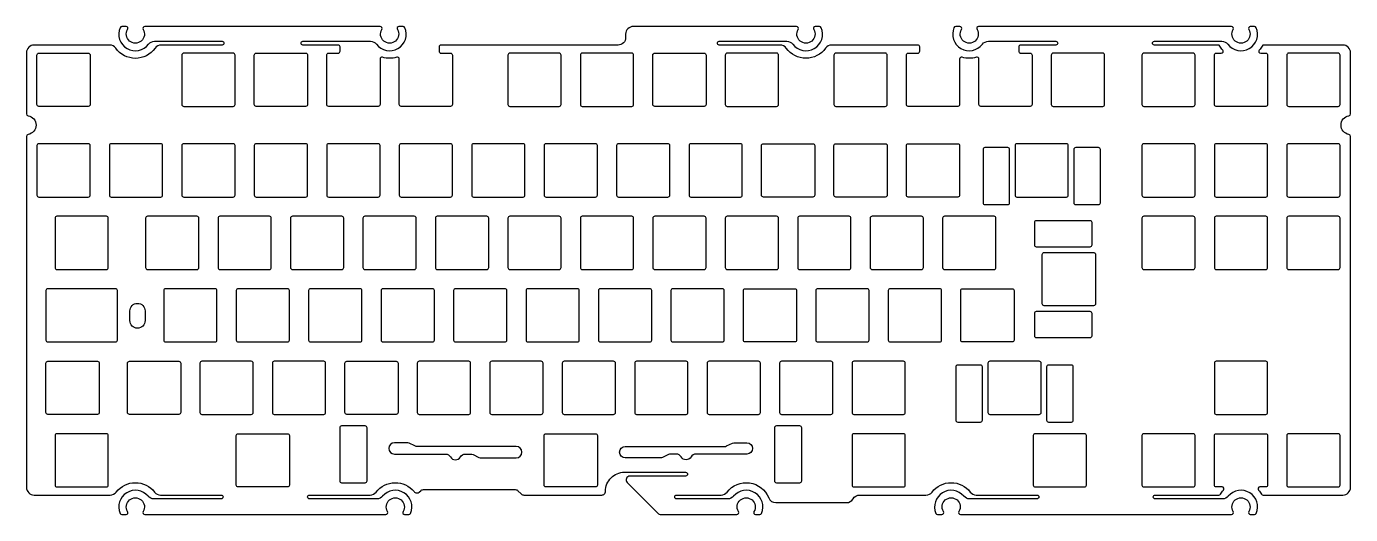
# Model space of a CAD drawing. Header units: millimetres. Extents: x -225 to 123, y 5 to 133.
import ezdxf

# ---------------------------------------------------------------- set-up
doc = ezdxf.new("R2010")
doc.units = ezdxf.units.MM
doc.layers.get('0').update_dxf_attribs({"linetype": 'CONTINUOUS'})

msp = doc.modelspace()

# ---------------------------------------------------------------- linework, layer by layer
for points in [[(91.5, 5.1, 0.585348), (91.93, 5.86, -1.780885), (96, 5.86, 0.585348), (96.42, 5.1), (97.53, 5.1, 0.30176), (97.99, 5.4, 0.858211), (90.63, 9.92, -0.220382), (89.11, 9.21), (71.41, 9.21, -1), (71.41, 10.21), (88.13, 10.21, 0.259631), (88.55, 10.45, -0.051985), (89.36, 11.49, 0.659916), (89, 12.34), (87.46, 12.34, -0.414214), (86.96, 12.84), (86.96, 25.84, -0.414214), (87.46, 26.34), (100.46, 26.34, -0.414214), (100.96, 25.84), (100.96, 12.84, -0.414214), (100.46, 12.34), (98.93, 12.34, 0.659916), (98.57, 11.49, -0.051985), (99.37, 10.45, 0.259631), (99.8, 10.21), (120.76, 10.21, 0.414214), (122.76, 12.21), (122.76, 104.49, 0.365977), (122.35, 104.98, -0.845154), (122.35, 109.91, 0.365977), (122.76, 110.4), (122.76, 126.48, 0.414214), (120.76, 128.48), (99.94, 128.48, 0.270143), (99.5, 128.22, -0.050365), (98.76, 127.18, 0.643617), (99.14, 126.35), (100.46, 126.35, -0.414214), (100.96, 125.85), (100.96, 112.85, -0.414214), (100.46, 112.35), (87.46, 112.35, -0.414214), (86.96, 112.85), (86.96, 125.85, -0.414214), (87.46, 126.35), (88.79, 126.35, 0.643617), (89.16, 127.18, -0.050365), (88.42, 128.22, 0.270143), (87.99, 128.48), (71.19, 128.48, -1), (71.19, 129.48), (88.92, 129.48, -0.232702), (90.5, 128.7, 0.878769), (97.99, 133.05, 0.30176), (97.53, 133.36), (96.42, 133.36, 0.585348), (96, 132.6, -1.780885), (91.93, 132.6, 0.585348), (91.5, 133.36), (24.99, 133.36, 0.585348), (24.56, 132.6, -1.780885), (20.49, 132.6, 0.585348), (20.06, 133.36), (18.96, 133.36, 0.30176), (18.5, 133.05, 0.878769), (25.98, 128.7, -0.232702), (27.57, 129.48), (45.3, 129.48, -1), (45.3, 128.48), (36.05, 128.48, 0.414214), (35.55, 127.98), (35.55, 126.85, 0.414214), (36.05, 126.35), (38.55, 126.35, -0.414214), (39.05, 125.85), (39.05, 112.85, -0.414214), (38.55, 112.35), (25.55, 112.35, -0.414214), (25.05, 112.85), (25.05, 124.8, 0.504888), (24.4, 125.28, -0.150832), (20.65, 125.28, 0.504888), (20, 124.8), (20, 112.85, -0.414214), (19.5, 112.35), (6.5, 112.35, -0.414214), (6, 112.85), (6, 125.85, -0.414214), (6.5, 126.35), (9, 126.35, 0.414214), (9.5, 126.85), (9.5, 127.98, 0.414214), (9, 128.48), (-13.62, 128.48, 0.241372), (-15.25, 127.64, -0.512608), (-25.58, 127.64, 0.241372), (-27.21, 128.48), (-43.19, 128.48, -1), (-43.19, 129.48), (-25.46, 129.48, -0.232702), (-23.87, 128.7, 0.878769), (-16.39, 133.05, 0.30176), (-16.85, 133.36), (-17.95, 133.36, 0.585348), (-18.38, 132.6, -1.780885), (-22.45, 132.6, 0.585348), (-22.88, 133.36), (-65.82, 133.36, 0.414214), (-67.82, 131.36), (-67.82, 130.48, -0.414214), (-69.82, 128.48), (-116.35, 128.48, 0.414214), (-116.85, 127.98), (-116.85, 126.85, 0.414214), (-116.35, 126.35), (-113.85, 126.35, -0.414214), (-113.35, 125.85), (-113.35, 112.85, -0.414214), (-113.85, 112.35), (-126.85, 112.35, -0.414214), (-127.35, 112.85), (-127.35, 124.8, 0.504888), (-128, 125.28, -0.150832), (-131.75, 125.28, 0.504888), (-132.4, 124.8), (-132.4, 112.85, -0.414214), (-132.9, 112.35), (-145.9, 112.35, -0.414214), (-146.4, 112.85), (-146.4, 125.85, -0.414214), (-145.9, 126.35), (-143.4, 126.35, 0.414214), (-142.9, 126.85), (-142.9, 127.98, 0.414214), (-143.4, 128.48), (-152.65, 128.48, -1), (-152.65, 129.48), (-134.92, 129.48, -0.232702), (-133.33, 128.7, 0.878769), (-125.85, 133.05, 0.30176), (-126.31, 133.36), (-127.41, 133.36, 0.585348), (-127.84, 132.6, -1.780885), (-131.91, 132.6, 0.585348), (-132.34, 133.36), (-194.25, 133.36, 0.585348), (-194.68, 132.6, -1.780885), (-198.75, 132.6, 0.585348), (-199.17, 133.36), (-200.27, 133.36, 0.30176), (-200.74, 133.05, 0.878769), (-193.25, 128.7, -0.232702), (-191.67, 129.48), (-173.93, 129.48, -1), (-173.93, 128.48), (-189.92, 128.48, 0.241372), (-191.54, 127.64, -0.512608), (-201.88, 127.64, 0.241372), (-203.5, 128.48), (-223.35, 128.48, 0.414214), (-225.35, 126.48), (-225.35, 110.4, 0.365977), (-224.93, 109.91, -0.845154), (-224.93, 104.98, 0.365977), (-225.35, 104.49), (-225.35, 12.21, 0.414214), (-223.35, 10.21), (-203.33, 10.21, 0.232236), (-201.75, 10.99, -0.49095), (-191.68, 10.99, 0.232236), (-190.09, 10.21), (-174.15, 10.21, -1), (-174.15, 9.21), (-191.86, 9.21, -0.220382), (-193.38, 9.92, 0.858211), (-200.74, 5.4, 0.30176), (-200.27, 5.1), (-199.17, 5.1, 0.585348), (-198.75, 5.86, -1.780885), (-194.68, 5.86, 0.585348), (-194.25, 5.1), (-130.84, 5.1, 0.585348), (-130.42, 5.86, -1.780885), (-126.35, 5.86, 0.585348), (-125.92, 5.1), (-124.82, 5.1, 0.30176), (-124.36, 5.4, 0.858211), (-131.71, 9.92, -0.220382), (-133.24, 9.21), (-150.94, 9.21, -1), (-150.94, 10.21), (-135, 10.21, 0.232236), (-133.42, 10.99, -0.481909), (-123.46, 11.13, 0.443254), (-121.98, 11.06), (-121.71, 11.33, -0.198912), (-121.01, 11.63), (-96.83, 11.63, -0.198912), (-96.13, 11.33), (-95.3, 10.5, 0.198912), (-94.59, 10.21), (-74.12, 10.21, 0.414214), (-73.12, 11.21, -0.414214), (-68.12, 16.21), (-52.05, 16.21, -1), (-52.05, 15.21), (-66.71, 15.21, 0.668179), (-67.42, 13.5), (-59.3, 5.39, 0.198912), (-58.59, 5.1), (-38.58, 5.1, 0.585348), (-38.15, 5.86, -1.780885), (-34.08, 5.86, 0.585348), (-33.66, 5.1), (-32.55, 5.1, 0.30176), (-32.09, 5.4, 0.858211), (-39.45, 9.92, -0.220382), (-40.97, 9.21), (-54.43, 9.21, -1), (-54.43, 10.21), (-42.73, 10.21, 0.232236), (-41.15, 10.99, -0.579846), (-30.21, 9.47, 0.306356), (-28.35, 8.21), (-9.75, 8.21, 0.267949), (-8.02, 9.21, -0.267949), (-6.29, 10.21), (11.14, 10.21, 0.232236), (12.73, 10.99, -0.49095), (22.8, 10.99, 0.232236), (24.38, 10.21), (40.32, 10.21, -1), (40.32, 9.21), (22.62, 9.21, -0.220382), (21.09, 9.92, 0.858211), (13.74, 5.4, 0.30176), (14.2, 5.1), (15.3, 5.1, 0.585348), (15.73, 5.86, -1.780885), (19.8, 5.86, 0.585348), (20.22, 5.1)], [(-222.1, 112.35, -0.414214), (-222.6, 112.85), (-222.6, 125.85, -0.414214), (-222.1, 126.35), (-209.1, 126.35, -0.414214), (-208.6, 125.85), (-208.6, 112.85, -0.414214), (-209.1, 112.35)], [(-171, 112.35, 0.414214), (-170.5, 112.85), (-170.5, 125.85, 0.414214), (-171, 126.35), (-184, 126.35, 0.414214), (-184.5, 125.85), (-184.5, 112.85, 0.414214), (-184, 112.35)], [(-165.45, 112.85), (-165.45, 125.85, -0.414214), (-164.95, 126.35), (-151.95, 126.35, -0.414214), (-151.45, 125.85), (-151.45, 112.85, -0.414214), (-151.95, 112.35), (-164.95, 112.35, -0.414214)], [(-85.28, 126.35), (-98.28, 126.35, 0.414214), (-98.78, 125.85), (-98.78, 112.85, 0.414214), (-98.28, 112.35), (-85.28, 112.35, 0.414214), (-84.78, 112.85), (-84.78, 125.85, 0.414214)], [(-65.73, 112.85), (-65.73, 125.85, 0.414214), (-66.23, 126.35), (-79.23, 126.35, 0.414214), (-79.73, 125.85), (-79.73, 112.85, 0.414214), (-79.23, 112.35), (-66.23, 112.35, 0.414214)], [(-60.68, 125.85, -0.414214), (-60.17, 126.35), (-47.18, 126.35, -0.414214), (-46.68, 125.85), (-46.68, 112.85, -0.414214), (-47.18, 112.35), (-60.17, 112.35, -0.414214), (-60.68, 112.85)], [(-27.62, 125.85, 0.414214), (-28.12, 126.35), (-41.13, 126.35, 0.414214), (-41.63, 125.85), (-41.63, 112.85, 0.414214), (-41.13, 112.35), (-28.12, 112.35, 0.414214), (-27.62, 112.85)], [(-12.55, 126.35, 0.414214), (-13.05, 125.85), (-13.05, 112.85, 0.414214), (-12.55, 112.35), (0.45, 112.35, 0.414214), (0.95, 112.85), (0.95, 125.85, 0.414214), (0.45, 126.35)], [(44.6, 126.35, 0.414214), (44.1, 125.85), (44.1, 112.85, 0.414214), (44.6, 112.35), (57.6, 112.35, 0.414214), (58.1, 112.85), (58.1, 125.85, 0.414214), (57.6, 126.35)], [(67.91, 125.85), (67.91, 112.85, 0.414214), (68.41, 112.35), (81.41, 112.35, 0.414214), (81.91, 112.85), (81.91, 125.85, 0.414214), (81.41, 126.35), (68.41, 126.35, 0.414214)], [(119.51, 112.35, 0.414214), (120.01, 112.85), (120.01, 125.85, 0.414214), (119.51, 126.35), (106.51, 126.35, 0.414214), (106.01, 125.85), (106.01, 112.85, 0.414214), (106.51, 112.35)], [(-222.1, 102.54, 0.414214), (-222.6, 102.04), (-222.6, 89.04, 0.414214), (-222.1, 88.54), (-209.1, 88.54, 0.414214), (-208.6, 89.04), (-208.6, 102.04, 0.414214), (-209.1, 102.54)], [(-189.55, 89.04), (-189.55, 102.04, 0.414214), (-190.05, 102.54), (-203.05, 102.54, 0.414214), (-203.55, 102.04), (-203.55, 89.04, 0.414214), (-203.05, 88.54), (-190.05, 88.54, 0.414214)], [(-184, 102.54, 0.414214), (-184.5, 102.04), (-184.5, 89.04, 0.414214), (-184, 88.54), (-171, 88.54, 0.414214), (-170.5, 89.04), (-170.5, 102.04, 0.414214), (-171, 102.54)], [(-151.45, 102.04, 0.414214), (-151.95, 102.54), (-164.95, 102.54, 0.414214), (-165.45, 102.04), (-165.45, 89.04, 0.414214), (-164.95, 88.54), (-151.95, 88.54, 0.414214), (-151.45, 89.04)], [(-132.4, 89.04), (-132.4, 102.04, 0.414214), (-132.9, 102.54), (-145.9, 102.54, 0.414214), (-146.4, 102.04), (-146.4, 89.04, 0.414214), (-145.9, 88.54), (-132.9, 88.54, 0.414214)], [(-113.85, 102.54), (-126.85, 102.54, 0.414214), (-127.35, 102.04), (-127.35, 89.04, 0.414214), (-126.85, 88.54), (-113.85, 88.54, 0.414214), (-113.35, 89.04), (-113.35, 102.04, 0.414214)], [(-94.3, 102.04, 0.414214), (-94.8, 102.54), (-107.8, 102.54, 0.414214), (-108.3, 102.04), (-108.3, 89.04, 0.414214), (-107.8, 88.54), (-94.8, 88.54, 0.414214), (-94.3, 89.04)], [(-75.25, 102.04, 0.414214), (-75.75, 102.54), (-88.75, 102.54, 0.414214), (-89.25, 102.04), (-89.25, 89.04, 0.414214), (-88.75, 88.54), (-75.75, 88.54, 0.414214), (-75.25, 89.04)], [(-69.7, 88.54), (-56.7, 88.54, 0.414214), (-56.2, 89.04), (-56.2, 102.04, 0.414214), (-56.7, 102.54), (-69.7, 102.54, 0.414214), (-70.2, 102.04), (-70.2, 89.04, 0.414214)], [(-37.65, 88.54, 0.414214), (-37.15, 89.04), (-37.15, 102.04, 0.414214), (-37.65, 102.54), (-50.65, 102.54, 0.414214), (-51.15, 102.04), (-51.15, 89.04, 0.414214), (-50.65, 88.54)], [(-31.6, 102.54), (-18.6, 102.54, -0.414214), (-18.1, 102.04), (-18.1, 89.04, -0.414214), (-18.6, 88.54), (-31.6, 88.54, -0.414214), (-32.1, 89.04), (-32.1, 102.04, -0.414214)], [(-13.05, 102.04, -0.414214), (-12.55, 102.54), (0.45, 102.54, -0.414214), (0.95, 102.04), (0.95, 89.04, -0.414214), (0.45, 88.54), (-12.55, 88.54, -0.414214), (-13.05, 89.04)], [(20, 89.04, -0.414214), (19.5, 88.54), (6.5, 88.54, -0.414214), (6, 89.04), (6, 102.04, -0.414214), (6.5, 102.54), (19.5, 102.54, -0.414214), (20, 102.04)], [(33.14, 101.04, 0.414214), (32.64, 101.54), (26.64, 101.54, 0.414214), (26.14, 101.04), (26.14, 87.04, 0.414214), (26.64, 86.54), (32.64, 86.54, 0.414214), (33.14, 87.04)], [(34.57, 102.04), (34.57, 89.04, 0.414214), (35.07, 88.54), (48.07, 88.54, 0.414214), (48.57, 89.04), (48.57, 102.04, 0.414214), (48.07, 102.54), (35.07, 102.54, 0.414214)], [(50.01, 87.04, 0.414214), (50.51, 86.54), (56.51, 86.54, 0.414214), (57.01, 87.04), (57.01, 101.04, 0.414214), (56.51, 101.54), (50.51, 101.54, 0.414214), (50.01, 101.04)], [(67.91, 89.04, 0.414214), (68.41, 88.54), (81.41, 88.54, 0.414214), (81.91, 89.04), (81.91, 102.04, 0.414214), (81.41, 102.54), (68.41, 102.54, 0.414214), (67.91, 102.04)], [(86.96, 102.04), (86.96, 89.04, 0.414214), (87.46, 88.54), (100.46, 88.54, 0.414214), (100.96, 89.04), (100.96, 102.04, 0.414214), (100.46, 102.54), (87.46, 102.54, 0.414214)], [(106.01, 102.04), (106.01, 89.04, 0.414214), (106.51, 88.54), (119.51, 88.54, 0.414214), (120.01, 89.04), (120.01, 102.04, 0.414214), (119.51, 102.54), (106.51, 102.54, 0.414214)], [(-217.34, 69.49), (-204.34, 69.49, 0.414214), (-203.84, 69.99), (-203.84, 82.99, 0.414214), (-204.34, 83.49), (-217.34, 83.49, 0.414214), (-217.84, 82.99), (-217.84, 69.99, 0.414214)], [(-193.53, 69.49), (-180.53, 69.49, 0.414214), (-180.03, 69.99), (-180.03, 82.99, 0.414214), (-180.53, 83.49), (-193.53, 83.49, 0.414214), (-194.03, 82.99), (-194.03, 69.99, 0.414214)], [(-161.48, 83.49), (-174.48, 83.49, 0.414214), (-174.98, 82.99), (-174.98, 69.99, 0.414214), (-174.48, 69.49), (-161.48, 69.49, 0.414214), (-160.98, 69.99), (-160.98, 82.99, 0.414214)], [(-141.93, 82.99, 0.414214), (-142.43, 83.49), (-155.43, 83.49, 0.414214), (-155.93, 82.99), (-155.93, 69.99, 0.414214), (-155.43, 69.49), (-142.43, 69.49, 0.414214), (-141.93, 69.99)], [(-123.38, 83.49), (-136.38, 83.49, 0.414214), (-136.88, 82.99), (-136.88, 69.99, 0.414214), (-136.38, 69.49), (-123.38, 69.49, 0.414214), (-122.88, 69.99), (-122.88, 82.99, 0.414214)], [(-103.83, 82.99, 0.414214), (-104.33, 83.49), (-117.33, 83.49, 0.414214), (-117.83, 82.99), (-117.83, 69.99, 0.414214), (-117.33, 69.49), (-104.33, 69.49, 0.414214), (-103.83, 69.99)], [(-84.78, 69.99), (-84.78, 82.99, 0.414214), (-85.28, 83.49), (-98.28, 83.49, 0.414214), (-98.78, 82.99), (-98.78, 69.99, 0.414214), (-98.28, 69.49), (-85.28, 69.49, 0.414214)], [(-65.73, 69.99), (-65.73, 82.99, 0.414214), (-66.23, 83.49), (-79.23, 83.49, 0.414214), (-79.73, 82.99), (-79.73, 69.99, 0.414214), (-79.23, 69.49), (-66.23, 69.49, 0.414214)], [(-46.68, 82.99, 0.414214), (-47.18, 83.49), (-60.17, 83.49, 0.414214), (-60.68, 82.99), (-60.68, 69.99, 0.414214), (-60.17, 69.49), (-47.18, 69.49, 0.414214), (-46.68, 69.99)], [(-41.13, 83.49, 0.414214), (-41.63, 82.99), (-41.63, 69.99, 0.414214), (-41.13, 69.49), (-28.12, 69.49, 0.414214), (-27.62, 69.99), (-27.62, 82.99, 0.414214), (-28.12, 83.49)], [(-8.57, 82.99, 0.414214), (-9.07, 83.49), (-22.07, 83.49, 0.414214), (-22.58, 82.99), (-22.58, 69.99, 0.414214), (-22.07, 69.49), (-9.07, 69.49, 0.414214), (-8.57, 69.99)], [(-3.53, 69.99, 0.414214), (-3.03, 69.49), (9.97, 69.49, 0.414214), (10.47, 69.99), (10.47, 82.99, 0.414214), (9.97, 83.49), (-3.03, 83.49, 0.414214), (-3.53, 82.99)], [(16.03, 69.49), (29.03, 69.49, 0.414214), (29.52, 69.99), (29.52, 82.99, 0.414214), (29.03, 83.49), (16.03, 83.49, 0.414214), (15.52, 82.99), (15.52, 69.99, 0.414214)], [(40.22, 75.4, -0.414214), (39.72, 75.9), (39.72, 81.9, -0.414214), (40.22, 82.4), (54.22, 82.4, -0.414214), (54.72, 81.9), (54.72, 75.9, -0.414214), (54.22, 75.4)], [(67.91, 82.99), (67.91, 69.99, 0.414214), (68.41, 69.49), (81.41, 69.49, 0.414214), (81.91, 69.99), (81.91, 82.99, 0.414214), (81.41, 83.49), (68.41, 83.49, 0.414214)], [(86.96, 82.99), (86.96, 69.99, 0.414214), (87.46, 69.49), (100.46, 69.49, 0.414214), (100.96, 69.99), (100.96, 82.99, 0.414214), (100.46, 83.49), (87.46, 83.49, 0.414214)], [(119.51, 69.49, 0.414214), (120.01, 69.99), (120.01, 82.99, 0.414214), (119.51, 83.49), (106.51, 83.49, 0.414214), (106.01, 82.99), (106.01, 69.99, 0.414214), (106.51, 69.49)], [(42.22, 73.96), (55.22, 73.96, -0.414214), (55.72, 73.46), (55.72, 60.46, -0.414214), (55.22, 59.96), (42.22, 59.96, -0.414214), (41.72, 60.46), (41.72, 73.46, -0.414214)], [(-201.96, 64.44), (-219.72, 64.44, 0.414214), (-220.22, 63.94), (-220.22, 50.94, 0.414214), (-219.72, 50.44), (-201.96, 50.44, 0.414214), (-201.46, 50.94), (-201.46, 63.94, 0.414214)], [(-188.76, 50.44), (-175.76, 50.44, 0.414214), (-175.26, 50.94), (-175.26, 63.94, 0.414214), (-175.76, 64.44), (-188.76, 64.44, 0.414214), (-189.26, 63.94), (-189.26, 50.94, 0.414214)], [(-170.21, 63.94), (-170.21, 50.94, 0.414214), (-169.71, 50.44), (-156.71, 50.44, 0.414214), (-156.21, 50.94), (-156.21, 63.94, 0.414214), (-156.71, 64.44), (-169.71, 64.44, 0.414214)], [(-150.66, 64.44, 0.414214), (-151.16, 63.94), (-151.16, 50.94, 0.414214), (-150.66, 50.44), (-137.66, 50.44, 0.414214), (-137.16, 50.94), (-137.16, 63.94, 0.414214), (-137.66, 64.44)], [(-118.61, 64.44), (-131.61, 64.44, 0.414214), (-132.11, 63.94), (-132.11, 50.94, 0.414214), (-131.61, 50.44), (-118.61, 50.44, 0.414214), (-118.11, 50.94), (-118.11, 63.94, 0.414214)], [(-112.56, 64.44, 0.414214), (-113.06, 63.94), (-113.06, 50.94, 0.414214), (-112.56, 50.44), (-99.56, 50.44, 0.414214), (-99.06, 50.94), (-99.06, 63.94, 0.414214), (-99.56, 64.44)], [(-94.01, 50.94, 0.414214), (-93.51, 50.44), (-80.51, 50.44, 0.414214), (-80.01, 50.94), (-80.01, 63.94, 0.414214), (-80.51, 64.44), (-93.51, 64.44, 0.414214), (-94.01, 63.94)], [(-61.46, 64.44), (-74.46, 64.44, 0.414214), (-74.96, 63.94), (-74.96, 50.94, 0.414214), (-74.46, 50.44), (-61.46, 50.44, 0.414214), (-60.96, 50.94), (-60.96, 63.94, 0.414214)], [(-55.41, 64.44, 0.414214), (-55.91, 63.94), (-55.91, 50.94, 0.414214), (-55.41, 50.44), (-42.41, 50.44, 0.414214), (-41.91, 50.94), (-41.91, 63.94, 0.414214), (-42.41, 64.44)], [(-36.36, 64.44), (-23.36, 64.44, -0.414214), (-22.86, 63.94), (-22.86, 50.94, -0.414214), (-23.36, 50.44), (-36.36, 50.44, -0.414214), (-36.86, 50.94), (-36.86, 63.94, -0.414214)], [(-4.31, 50.44, 0.414214), (-3.81, 50.94), (-3.81, 63.94, 0.414214), (-4.31, 64.44), (-17.31, 64.44, 0.414214), (-17.81, 63.94), (-17.81, 50.94, 0.414214), (-17.31, 50.44)], [(1.74, 50.44), (14.74, 50.44, 0.414214), (15.24, 50.94), (15.24, 63.94, 0.414214), (14.74, 64.44), (1.74, 64.44, 0.414214), (1.24, 63.94), (1.24, 50.94, 0.414214)], [(20.79, 64.44), (33.79, 64.44, -0.414214), (34.29, 63.94), (34.29, 50.94, -0.414214), (33.79, 50.44), (20.79, 50.44, -0.414214), (20.29, 50.94), (20.29, 63.94, -0.414214)], [(-194.17, 56.05, -1), (-198.17, 56.05), (-198.17, 58.59, -1), (-194.17, 58.59)], [(54.72, 52.02, -0.414214), (54.22, 51.52), (40.22, 51.52, -0.414214), (39.72, 52.02), (39.72, 58.02, -0.414214), (40.22, 58.52), (54.22, 58.52, -0.414214), (54.72, 58.02)], [(-206.72, 45.39, -0.414214), (-206.22, 44.89), (-206.22, 31.89, -0.414214), (-206.72, 31.39), (-219.72, 31.39, -0.414214), (-220.22, 31.89), (-220.22, 44.89, -0.414214), (-219.72, 45.39)], [(-184.79, 44.89), (-184.79, 31.89, -0.414214), (-185.29, 31.39), (-198.29, 31.39, -0.414214), (-198.79, 31.89), (-198.79, 44.89, -0.414214), (-198.29, 45.39), (-185.29, 45.39, -0.414214)], [(-166.24, 31.39, 0.414214), (-165.74, 31.89), (-165.74, 44.89, 0.414214), (-166.24, 45.39), (-179.24, 45.39, 0.414214), (-179.74, 44.89), (-179.74, 31.89, 0.414214), (-179.24, 31.39)], [(-147.19, 31.39, 0.414214), (-146.69, 31.89), (-146.69, 44.89, 0.414214), (-147.19, 45.39), (-160.19, 45.39, 0.414214), (-160.69, 44.89), (-160.69, 31.89, 0.414214), (-160.19, 31.39)], [(-128.14, 45.39, -0.414214), (-127.64, 44.89), (-127.64, 31.89, -0.414214), (-128.14, 31.39), (-141.14, 31.39, -0.414214), (-141.64, 31.89), (-141.64, 44.89, -0.414214), (-141.14, 45.39)], [(-108.59, 44.89, 0.414214), (-109.09, 45.39), (-122.09, 45.39, 0.414214), (-122.59, 44.89), (-122.59, 31.89, 0.414214), (-122.09, 31.39), (-109.09, 31.39, 0.414214), (-108.59, 31.89)], [(-103.04, 45.39, 0.414214), (-103.54, 44.89), (-103.54, 31.89, 0.414214), (-103.04, 31.39), (-90.04, 31.39, 0.414214), (-89.54, 31.89), (-89.54, 44.89, 0.414214), (-90.04, 45.39)], [(-83.99, 31.39), (-70.99, 31.39, 0.414214), (-70.49, 31.89), (-70.49, 44.89, 0.414214), (-70.99, 45.39), (-83.99, 45.39, 0.414214), (-84.49, 44.89), (-84.49, 31.89, 0.414214)], [(-64.94, 31.39), (-51.94, 31.39, 0.414214), (-51.44, 31.89), (-51.44, 44.89, 0.414214), (-51.94, 45.39), (-64.94, 45.39, 0.414214), (-65.44, 44.89), (-65.44, 31.89, 0.414214)], [(-46.39, 31.89, 0.414214), (-45.89, 31.39), (-32.89, 31.39, 0.414214), (-32.39, 31.89), (-32.39, 44.89, 0.414214), (-32.89, 45.39), (-45.89, 45.39, 0.414214), (-46.39, 44.89)], [(-13.34, 31.89), (-13.34, 44.89, 0.414214), (-13.84, 45.39), (-26.84, 45.39, 0.414214), (-27.34, 44.89), (-27.34, 31.89, 0.414214), (-26.84, 31.39), (-13.84, 31.39, 0.414214)], [(5.21, 45.39), (-7.79, 45.39, 0.414214), (-8.29, 44.89), (-8.29, 31.89, 0.414214), (-7.79, 31.39), (5.21, 31.39, 0.414214), (5.71, 31.89), (5.71, 44.89, 0.414214)], [(27.93, 31.39), (40.93, 31.39, 0.414214), (41.43, 31.89), (41.43, 44.89, 0.414214), (40.93, 45.39), (27.93, 45.39, 0.414214), (27.43, 44.89), (27.43, 31.89, 0.414214)], [(100.96, 31.89), (100.96, 44.89, 0.414214), (100.46, 45.39), (87.46, 45.39, 0.414214), (86.96, 44.89), (86.96, 31.89, 0.414214), (87.46, 31.39), (100.46, 31.39, 0.414214)], [(18.99, 43.89), (18.99, 29.89, 0.414214), (19.49, 29.39), (25.49, 29.39, 0.414214), (25.99, 29.89), (25.99, 43.89, 0.414214), (25.49, 44.39), (19.49, 44.39, 0.414214)], [(42.87, 43.89), (42.87, 29.89, 0.414214), (43.37, 29.39), (49.37, 29.39, 0.414214), (49.87, 29.89), (49.87, 43.89, 0.414214), (49.37, 44.39), (43.37, 44.39, 0.414214)], [(-136.4, 13.34), (-142.4, 13.34, -0.414214), (-142.9, 13.84), (-142.9, 27.96, -0.414214), (-142.4, 28.46), (-136.4, 28.46, -0.414214), (-135.9, 27.96), (-135.9, 13.84, -0.414214)], [(-28.6, 13.84), (-28.6, 27.96, -0.414214), (-28.1, 28.46), (-22.1, 28.46, -0.414214), (-21.6, 27.96), (-21.6, 13.84, -0.414214), (-22.1, 13.34), (-28.1, 13.34, -0.414214)], [(-203.84, 12.84), (-203.84, 25.84, 0.414214), (-204.34, 26.34), (-217.34, 26.34, 0.414214), (-217.84, 25.84), (-217.84, 12.84, 0.414214), (-217.34, 12.34), (-204.34, 12.34, 0.414214)], [(-169.71, 26.34), (-156.71, 26.34, -0.414214), (-156.21, 25.84), (-156.21, 12.84, -0.414214), (-156.71, 12.34), (-169.71, 12.34, -0.414214), (-170.21, 12.84), (-170.21, 25.84, -0.414214)], [(-88.75, 12.34, -0.414214), (-89.25, 12.84), (-89.25, 25.84, -0.414214), (-88.75, 26.34), (-75.75, 26.34, -0.414214), (-75.25, 25.84), (-75.25, 12.84, -0.414214), (-75.75, 12.34)], [(5.71, 12.84), (5.71, 25.84, 0.414214), (5.21, 26.34), (-7.79, 26.34, 0.414214), (-8.29, 25.84), (-8.29, 12.84, 0.414214), (-7.79, 12.34), (5.21, 12.34, 0.414214)], [(39.34, 25.84), (39.34, 12.84, 0.414214), (39.84, 12.34), (52.84, 12.34, 0.414214), (53.34, 12.84), (53.34, 25.84, 0.414214), (52.84, 26.34), (39.84, 26.34, 0.414214)], [(67.91, 12.84, 0.414214), (68.41, 12.34), (81.41, 12.34, 0.414214), (81.91, 12.84), (81.91, 25.84, 0.414214), (81.41, 26.34), (68.41, 26.34, 0.414214), (67.91, 25.84)], [(119.51, 26.34), (106.51, 26.34, 0.414214), (106.01, 25.84), (106.01, 12.84, 0.414214), (106.51, 12.34), (119.51, 12.34, 0.414214), (120.01, 12.84), (120.01, 25.84, 0.414214)], [(-128.58, 20.97), (-115.17, 20.97, -0.267949), (-113.87, 20.22, 0.57735), (-111.28, 20.22, -0.267949), (-109.98, 20.97), (-108.55, 20.97, -0.109518), (-107.92, 20.83), (-106.38, 20.11, 0.109518), (-105.74, 19.97), (-96.58, 19.97, 1), (-96.58, 22.97), (-122.6, 22.97, -0.109518), (-123.23, 23.11), (-124.77, 23.83, 0.109518), (-125.41, 23.97), (-128.58, 23.97, 1)], [(-53.22, 20.22, 0.267949), (-54.52, 20.97), (-55.95, 20.97, 0.109518), (-56.58, 20.83), (-58.12, 20.11, -0.109518), (-58.76, 19.97), (-67.92, 19.97, -1), (-67.92, 22.97), (-41.9, 22.97, 0.109518), (-41.27, 23.11), (-39.73, 23.83, -0.109518), (-39.09, 23.97), (-35.93, 23.97, -1), (-35.93, 20.97), (-49.33, 20.97, 0.267949), (-50.63, 20.22, -0.57735)]]:
    msp.add_lwpolyline(points, format="xyb", close=True)

doc.saveas('drawing.dxf')
